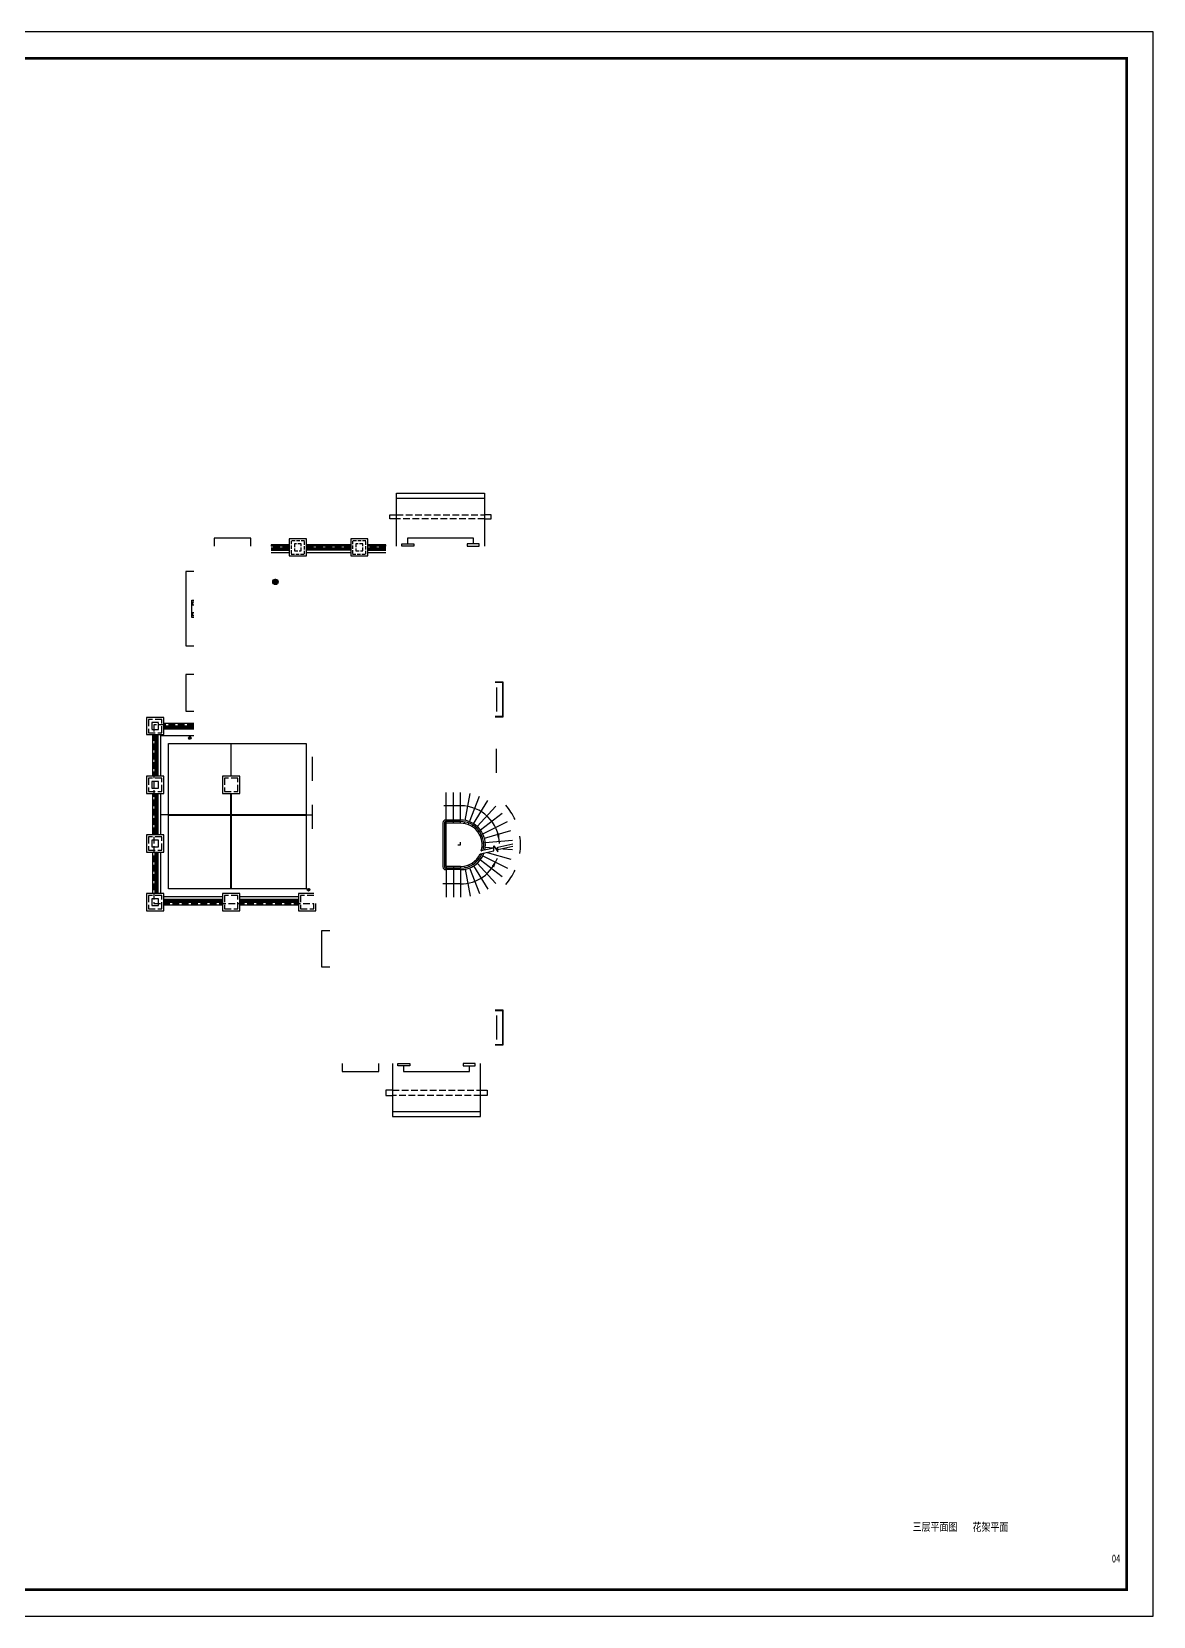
# Model space of a CAD drawing. Extents: x -34815 to 81416, y -425322 to 67478.
# Drawn here: x 39366 to 81416, y -185122 to -125722 of the extents above; entities that cross this region are included whole.
import ezdxf
from ezdxf.enums import TextEntityAlignment as Align

# ---------------------------------------------------------------- set-up
doc = ezdxf.new("R2010")
doc.units = 0
doc.header["$LTSCALE"] = 1000
doc.header["$MEASUREMENT"] = 0
doc.linetypes.add('DASH', pattern=[0.35, 0.25, -0.1])
for name, color, linetype in [('DIM_SYMB', 3, 'Continuous'), ('PUB_TITLE', 7, 'Continuous'), ('STAIR', 4, 'Continuous'), ('WINDOW', 4, 'Continuous'), ('坯担层', 7, 'Continuous'), ('填充', 5, 'Continuous'), ('填充线', 5, 'Continuous')]:
    doc.layers.add(name, color=color, linetype=linetype)
doc.layers.add('WALL', color=2, linetype='Continuous', lineweight=25)
doc.layers.add('图纸内框线层', color=2, linetype='Continuous', lineweight=25)
doc.styles.add('chtb', font='')
doc.styles.get('chtb').set_extended_font_data('NSimSun')

# ---------------------------------------------------------------- blocks, each defined once
blk = doc.blocks.new('A1100图框')
at = {"layer": 'PUB_TITLE'}
blk.add_lwpolyline([(-2684, 8078), (81416, 8078), (81416, 67478), (-2684, 67478)], close=True, dxfattribs=at)
at = {"layer": 'PUB_TITLE', "const_width": 100}
blk.add_lwpolyline([(-184, 9078), (80416, 9078), (80416, 66478), (-184, 66478)], close=True, dxfattribs=at)

msp = doc.modelspace()

# ---------------------------------------------------------------- hatches: boundary and pattern name
at = {"layer": 'STAIR'}
h = msp.add_hatch(dxfattribs=at)
h.set_pattern_fill('普通砖', color=256, scale=10, style=0)
h.set_pattern_definition([(225, (-15560.864, -34684.462), (17.6776766, -17.6776766), [])])
edge = h.paths.add_edge_path()
edge.add_arc((48505, -146346), 100, -180, 180)
at = {"layer": '填充线'}
h = msp.add_hatch(dxfattribs=at)
h.set_pattern_fill('ANSI31', color=256, scale=20, style=0)
h.set_pattern_definition([(315, (-134588.29, -601444.467), (-22.4506403, -22.4506403), [])])
edge = h.paths.add_edge_path()
edge.add_arc((45296, -152197), 50, 0, 360)
h = msp.add_hatch(dxfattribs=at)
h.set_pattern_fill('ANSI31', color=256, scale=20, style=0)
h.set_pattern_definition([(315, (-134588.29, -601390.967), (-22.4506403, -22.4506403), [])])
edge = h.paths.add_edge_path()
edge.add_arc((49747, -157885), 50, 0, 360)

# ---------------------------------------------------------------- linework, layer by layer
for points in [[(49025, -145373), (49665, -145373), (49665, -144733), (49025, -144733)], [(51325, -145373), (51965, -145373), (51965, -144733), (51325, -144733)], [(43675, -152073), (44315, -152073), (44315, -151433), (43675, -151433)], [(43675, -154273), (44315, -154273), (44315, -153633), (43675, -153633)], [(46525, -154273), (47165, -154273), (47165, -153633), (46525, -153633)], [(43675, -156473), (44315, -156473), (44315, -155833), (43675, -155833)], [(43675, -158673), (44315, -158673), (44315, -158033), (43675, -158033)], [(46525, -158673), (47165, -158673), (47165, -158033), (46525, -158033)]]:
    msp.add_lwpolyline(points, close=True)
for points in [[(53694, -145003), (53244, -145003), (53244, -144923), (53694, -144923), (53694, -145003)], [(55694, -145003), (56144, -145003), (56144, -144923), (55694, -144923), (55694, -145003)], [(55345, -156203), (55445, -156203), (55445, -156103)], [(55345, -156203), (55445, -156203), (55445, -156103)], [(49945, -158033), (49375, -158033), (49375, -158673), (50015, -158673), (50015, -158403)], [(53544, -164483), (53094, -164483), (53094, -164403), (53544, -164403), (53544, -164483)], [(55544, -164483), (55994, -164483), (55994, -164403), (55544, -164403), (55544, -164483)]]:
    msp.add_lwpolyline(points)
at = {"linetype": 'DASH'}
for points in [[(44125, -151623), (43865, -151623), (43865, -151883), (44125, -151883)], [(44125, -153823), (43865, -153823), (43865, -154083), (44125, -154083)], [(44125, -156023), (43865, -156023), (43865, -156283), (44125, -156283)], [(44125, -158223), (43865, -158223), (43865, -158483), (44125, -158483)]]:
    msp.add_lwpolyline(points, close=True, dxfattribs=at)
msp.add_lwpolyline([(45445, -151703), (43945, -151703), (43945, -158403), (49945, -158403)], dxfattribs=at)
for centre in [(45296, -152197), (49747, -157885)]:
    msp.add_circle(centre, 50)
at = {"layer": 'DIM_SYMB'}
for p, q in [((55445, -154737), (54818, -154737)), ((55445, -157667), (54782, -157667))]:
    msp.add_line(p, q, dxfattribs=at)
for points in [[(56847, -155777, 0, 0, 0), (56847, -155777, 100, 0, 0), (56909, -156155, 0, 0, 0)], [(56661, -157019, 0, 0, 0), (56661, -157019, 100, 0, 0), (56823, -156699, 0, 0, 0)]]:
    msp.add_lwpolyline(points, format="xyseb", dxfattribs=at)
for start, end in [(1.8582, 90), (270, 340.18478)]:
    msp.add_arc((55445, -156202), 1465, start, end, dxfattribs=at)
at = {"layer": 'STAIR'}
for p, q in [((56795, -150303), (56795, -151203)), ((56795, -153503), (56795, -152603)), ((49895, -153803), (49895, -152903)), ((54905, -155273), (54905, -154243)), ((55175, -155273), (55175, -154243)), ((55445, -155273), (55445, -154243)), ((55445, -155273), (55445, -154243)), ((55616, -155288), (55805, -154276)), ((55781, -155335), (56153, -154375)), ((49895, -155603), (49895, -154703)), ((55934, -155412), (56471, -154545)), ((56071, -155515), (56765, -154754)), ((56187, -155642), (57009, -155021)), ((54785, -155373), (54785, -157033)), ((54845, -155373), (54845, -157033)), ((55445, -155273), (54885, -155273)), ((55445, -155333), (54885, -155333)), ((54905, -155393), (54905, -155333)), ((55445, -155393), (54905, -155393)), ((54905, -157013), (54905, -155393)), ((55175, -155393), (55175, -155333)), ((55445, -155393), (55445, -155333)), ((55445, -155393), (55445, -155333)), ((55593, -155406), (55604, -155347)), ((55737, -155447), (55759, -155391)), ((55871, -155514), (55903, -155463)), ((55990, -155604), (56031, -155560)), ((56277, -155788), (57199, -155329)), ((56091, -155714), (56139, -155678)), ((56170, -155842), (56223, -155815)), ((56224, -155981), (56281, -155965)), ((56251, -156128), (56311, -156122)), ((56339, -155948), (57330, -155666)), ((56371, -156117), (57396, -156022)), ((55990, -156801), (56031, -156846)), ((56091, -156691), (56139, -156727)), ((56170, -156564), (56223, -156590)), ((56187, -156763), (57009, -157384)), ((56224, -156424), (56241, -156429)), ((56251, -156277), (56311, -156283)), ((56277, -156617), (57199, -157076)), ((56371, -156288), (56692, -156318)), ((56440, -156486), (57330, -156739)), ((56747, -156323), (56846, -156332)), ((57034, -156350), (57396, -156383)), ((55445, -157073), (54885, -157073)), ((55445, -157133), (54885, -157133)), ((54905, -157013), (54905, -157073)), ((55445, -157013), (54905, -157013)), ((54905, -157133), (54905, -158163)), ((55175, -157013), (55175, -157073)), ((55175, -157133), (55175, -158163)), ((55445, -157013), (55445, -157073)), ((55445, -157133), (55445, -158163)), ((55593, -156999), (55604, -157058)), ((55616, -157117), (55805, -158129)), ((55737, -156958), (55759, -157014)), ((55781, -157070), (56153, -158030)), ((55871, -156891), (55903, -156942)), ((55934, -156993), (56471, -157861)), ((56071, -156890), (56765, -157651)), ((56795, -162603), (56795, -163503))]:
    msp.add_line(p, q, dxfattribs=at)
for points in [[(48345, -145153), (49025, -145153)], [(51965, -145153), (52645, -145153)], [(56178, -156546), (56688, -156429), (56695, -156242), (56841, -156468), (56848, -156290), (57403, -156162)], [(56692, -156326), (56221, -156434)], [(57404, -156265), (56844, -156393)]]:
    msp.add_lwpolyline(points, dxfattribs=at)
at = {"layer": 'STAIR', "ltscale": 0.5}
msp.add_lwpolyline([(45445, -147677), (45445, -147677), (45364, -147677), (45364, -147677), (45364, -147102), (45364, -147027), (45445, -147027)], dxfattribs=at)
at = {"layer": 'STAIR'}
msp.add_circle((48505, -146346), 100, dxfattribs=at)
for centre, radius, start, end in [((55445, -156203), 2250, 24.81302, 41.18324), ((54885, -155373), 100, 90, 180), ((54885, -155373), 40, 90, 180), ((55445, -156203), 930, 347.52968, 90), ((55445, -156203), 870, 345.63958, 90), ((55445, -156203), 810, 343.42887, 90), ((55445, -156203), 2250, 351.81435, 8.18458), ((55445, -156203), 930, 270, 340.48765), ((55445, -156203), 870, 270, 337.94064), ((55445, -156203), 810, 270, 334.91449), ((54885, -157033), 100, 180, 270), ((54885, -157033), 40, 180, 270), ((55445, -156203), 2250, 318.81676, 335.18698)]:
    msp.add_arc(centre, radius, start, end, dxfattribs=at)
at = {"layer": 'WALL', "linetype": 'DASH', "ltscale": 0.5}
for points in [[(49595, -144803), (49095, -144803), (49095, -145303), (49595, -145303)], [(49475, -144923), (49215, -144923), (49215, -145183), (49475, -145183)], [(51895, -144803), (51395, -144803), (51395, -145303), (51895, -145303)], [(51775, -144923), (51515, -144923), (51515, -145183), (51775, -145183)]]:
    msp.add_lwpolyline(points, close=True, dxfattribs=at)
at = {"layer": 'WALL', "linetype": 'DASH'}
for points in [[(44245, -151503), (43745, -151503), (43745, -152003), (44245, -152003)], [(44245, -153703), (43745, -153703), (43745, -154203), (44245, -154203)], [(47095, -153703), (46595, -153703), (46595, -154203), (47095, -154203)], [(44245, -155903), (43745, -155903), (43745, -156403), (44245, -156403)], [(44245, -158103), (43745, -158103), (43745, -158603), (44245, -158603)], [(47095, -158103), (46595, -158103), (46595, -158603), (47095, -158603)]]:
    msp.add_lwpolyline(points, close=True, dxfattribs=at)
msp.add_lwpolyline([(49945, -158103), (49445, -158103), (49445, -158603), (49945, -158603), (49945, -158403)], dxfattribs=at)
at = {"layer": 'WINDOW'}
for p, q in [((49025, -145083), (48345, -145083)), ((49025, -145123), (48345, -145123)), ((51325, -145083), (49665, -145083)), ((51325, -145123), (49665, -145123)), ((52645, -145083), (51965, -145083)), ((52645, -145123), (51965, -145123)), ((44315, -151783), (45445, -151783)), ((45445, -151823), (44315, -151823)), ((44025, -152073), (44025, -153633)), ((44065, -153633), (44065, -152073)), ((44025, -154273), (44025, -155833)), ((44065, -155833), (44065, -154273)), ((44025, -156473), (44025, -158033)), ((44065, -158033), (44065, -156473)), ((44315, -158283), (46525, -158283)), ((46525, -158323), (44315, -158323)), ((47165, -158283), (49375, -158283)), ((49375, -158323), (47165, -158323))]:
    msp.add_line(p, q, dxfattribs=at)
at = {"layer": 'WINDOW', "linetype": 'DASH', "ltscale": 0.1}
for points in [[(45445, -147102), (45395, -147102), (45395, -147202), (45445, -147202)], [(45445, -147502), (45395, -147502), (45395, -147602), (45445, -147602)]]:
    msp.add_lwpolyline(points, dxfattribs=at)
at = {"layer": '坯担层', "linetype": 'DASH'}
for p, q in [((53045, -143828), (56345, -143828)), ((56345, -143978), (53045, -143978)), ((49025, -145053), (48345, -145053)), ((51325, -145053), (49665, -145053)), ((52645, -145053), (51965, -145053)), ((52895, -165403), (56195, -165403)), ((56195, -165603), (52895, -165603))]:
    msp.add_line(p, q, dxfattribs=at)
at = {"layer": '坯担层'}
for p, q in [((49025, -145003), (48345, -145003)), ((49025, -145153), (48345, -145153)), ((49025, -145253), (48345, -145253)), ((51325, -145003), (49665, -145003)), ((51325, -145153), (49665, -145153)), ((51325, -145253), (49665, -145253)), ((52645, -145003), (51965, -145003)), ((52645, -145153), (51965, -145153)), ((52645, -145253), (51965, -145253)), ((45445, -151653), (44315, -151653)), ((45445, -151753), (44315, -151753)), ((44315, -151853), (45445, -151853)), ((43895, -152073), (43895, -153633)), ((43995, -153633), (43995, -152073)), ((44095, -152073), (44095, -153633)), ((44195, -152103), (45445, -152103)), ((44195, -152103), (44195, -153633)), ((43895, -154273), (43895, -155833)), ((43995, -155833), (43995, -154273)), ((44095, -154273), (44095, -155833)), ((44195, -154273), (44195, -155833)), ((43895, -156473), (43895, -158033)), ((43995, -158033), (43995, -156473)), ((44095, -156473), (44095, -158033)), ((44195, -156473), (44195, -158033)), ((46525, -158153), (44315, -158153)), ((46525, -158253), (44315, -158253)), ((44315, -158353), (46525, -158353)), ((44315, -158453), (46525, -158453)), ((49375, -158153), (47165, -158153)), ((49375, -158253), (47165, -158253)), ((47165, -158353), (49375, -158353)), ((47165, -158453), (49375, -158453))]:
    msp.add_line(p, q, dxfattribs=at)
for points in [[(53045, -143203), (53045, -143023), (56345, -143023), (56345, -143203)], [(53045, -145003), (53045, -143203), (56345, -143203), (56345, -145003)], [(53045, -143978), (52795, -143978), (52795, -143828), (53045, -143828)], [(56345, -143978), (56595, -143978), (56595, -143828), (56345, -143828)], [(47585, -145003), (47585, -145003), (47585, -144703), (46205, -144703), (46205, -144703), (46205, -145003)], [(55934, -144923), (55934, -144703), (53454, -144703), (53454, -144703), (53454, -144923)], [(49025, -144953), (48345, -144953), (48345, -145003)], [(51325, -144953), (49665, -144953)], [(52645, -145003), (52645, -144953), (51965, -144953)], [(45445, -145962), (45145, -145962), (45145, -148742), (45145, -148742), (45445, -148742)], [(45445, -149813), (45145, -149813), (45145, -151193), (45145, -151193), (45445, -151193)], [(56745, -151403), (57045, -151403), (57045, -150103), (56745, -150103)], [(56745, -151383), (57025, -151383), (57025, -150123), (56745, -150123)], [(50545, -160793), (50545, -160793), (50245, -160793), (50245, -159553), (50245, -159413), (50545, -159413)], [(56745, -163703), (57045, -163703), (57045, -162403), (56745, -162403)], [(56745, -163683), (57025, -163683), (57025, -162423), (56745, -162423)], [(51005, -164403), (51005, -164403), (51005, -164703), (52385, -164703), (52385, -164703), (52385, -164403)], [(52895, -164403), (52895, -166203), (56195, -166203), (56195, -164403)], [(53304, -164483), (53304, -164703), (55784, -164703), (55784, -164483)], [(52895, -165403), (52645, -165403), (52645, -165603), (52895, -165603)], [(56195, -165403), (56445, -165403), (56445, -165603), (56195, -165603)], [(52895, -166203), (52895, -166383), (56195, -166383), (56195, -166203)]]:
    msp.add_lwpolyline(points, dxfattribs=at)
at = {"layer": '填充'}
for p, q in [((46845, -153633), (46845, -152403)), ((46830, -157853), (46830, -154273)), ((46860, -157853), (46860, -154273)), ((44495, -155078), (44195, -155078)), ((44495, -155063), (49655, -155063)), ((44495, -155093), (49655, -155093)), ((49655, -155078), (49905, -155078))]:
    msp.add_line(p, q, dxfattribs=at)
msp.add_lwpolyline([(49655, -157853), (49155, -157853), (49155, -157853), (47395, -157853), (47395, -157853), (46295, -157853), (46295, -157853), (44545, -157853), (44545, -157853), (44495, -157853), (44495, -156753), (44495, -156753), (44495, -155653), (44495, -155653), (44495, -154503), (44495, -154503), (44495, -153403), (44495, -153403), (44495, -152403), (44545, -152403), (44545, -152403), (49655, -152403), (49655, -157853)], dxfattribs=at)

# ---------------------------------------------------------------- block references
msp.add_blockref('A1100图框', (0, -193200))

# ---------------------------------------------------------------- texts
at = {"layer": '图纸内框线层', "color": 0, "style": 'chtb', "width": 0.8}
for s, p in [('三层平面图', (72392, -181917)), ('花架平面', (74638, -181926))]:
    msp.add_text(s, height=300, dxfattribs=at).set_placement(p)
msp.add_text('04', height=300, dxfattribs=at).set_placement((80022, -183104), align=Align.CENTER)

doc.saveas('drawing.dxf')
